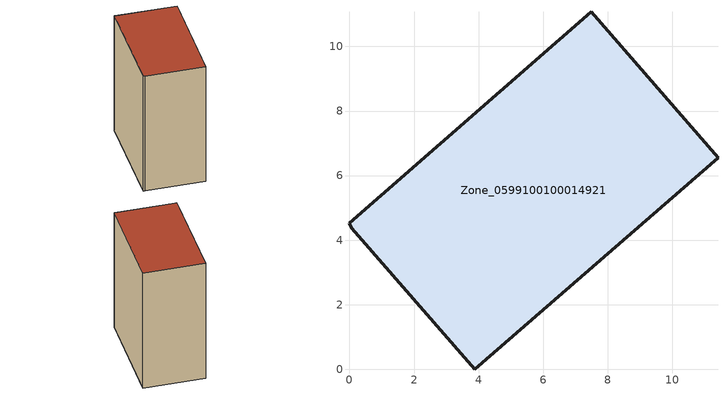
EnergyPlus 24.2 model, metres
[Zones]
Zone_0599100100014921
 floor ground (C_G): 3.88,0 0.08,4.37 0,4.52 7.48,11.07 11.42,6.55 z0
 wall outside (C_F): 0.08,4.37 3.88,0 11.42,6.55 7.48,11.07 0,4.52 0.08,4.37 z0:12.99
 roof outside (C_R): 11.42,6.55 7.48,11.07 0,4.52 0.08,4.37 3.88,0 z12.99
[BUILDING]
Pand.0599100100014921: North Axis=0; Terrain=City; Loads Convergence Tolerance Value=0.04; Temperature Convergence Tolerance Value=0.4; Solar Distribution=FullExterior; Maximum Number of Warmup Days=25; Minimum Number of Warmup Days=1
[Site:Location]
Rotterdam.The.Hague.AP_ZH_NLD Design_Conditions: Latitude=51.96; Longitude=4.45; Time Zone=1; Elevation=-4.5
[SITE:GROUNDTEMPERATURE:BUILDINGSURFACE]
18, 18, 18, 18, 18, 18, 18, 18, 18, 18, 18, 18
[MATERIAL] Thermal Absorptance=0.9; Solar Absorptance=0.7; Visible Absorptance=0.7
Name | Roughness | Thickness | Conductivity | Density | Specific Heat
G.TI.2015-2018 | MediumSmooth | 0.15 | 0.0428571 | 540 | 1210
F.TI.2015-2018 | Rough | 0.3 | 0.0666667 | 1920 | 840
R.TI.2015-2018 | MediumRough | 0.2 | 0.0333333 | 1500 | 1000
[CONSTRUCTION]
C_G: G.TI.2015-2018
C_F: F.TI.2015-2018
C_R: R.TI.2015-2018
[ZONE]
Zone_0599100100014921: Type=1; Multiplier=1; Ceiling Height=Autocalculate; Volume=Autocalculate; Floor Area=autocalculate; Part of Total Floor Area=Yes
[ZONEINFILTRATION:DESIGNFLOWRATE]
Infil_Zone_0599100100014921: Zone or ZoneList or Space or SpaceList=Zone_0599100100014921; Schedule=AlwaysOn; Design Flow Rate Calculation Method=Flow/Area; Flow Rate per Floor Area=0.0015; Constant Term Coefficient=1; Temperature Term Coefficient=0; Velocity Term Coefficient=0; Velocity Squared Term Coefficient=0
[HVACTEMPLATE:ZONE:IDEALLOADSAIRSYSTEM]
Zone_0599100100014921: Maximum Heating Supply Air Temperature=50; Minimum Cooling Supply Air Temperature=13; Maximum Heating Supply Air Humidity Ratio=0.0156; Minimum Cooling Supply Air Humidity Ratio=0.0077; Heating Limit=NoLimit; Cooling Limit=NoLimit; Dehumidification Control Type=ConstantSensibleHeatRatio; Cooling Sensible Heat Ratio=0.7; Dehumidification Setpoint=60; Humidification Control Type=None; Humidification Setpoint=30; Outdoor Air Method=None; Outdoor Air Flow Rate per Person=0.00944; Outdoor Air Flow Rate per Zone Floor Area=0; Outdoor Air Flow Rate per Zone=0; Demand Controlled Ventilation Type=None; Outdoor Air Economizer Type=NoEconomizer; Heat Recovery Type=None; Sensible Heat Recovery Effectiveness=0.7; Latent Heat Recovery Effectiveness=0.65
[ZONECONTROL:THERMOSTAT]
ThermostatControl_Zone_0599100100014921: Zone or ZoneList=Zone_0599100100014921; Control Type Schedule=DualSetpointControlType; Control 1=Thermostat_Zone_0599100100014921; Temperature Difference Between Cutout And Setpoint=0
[THERMOSTATSETPOINT:DUALSETPOINT]
Thermostat_Zone_0599100100014921: Heating Setpoint Temperature Schedule=HeatingSetpoint_Zone_0599100100014921; Cooling Setpoint Temperature Schedule=CoolingSetpoint_Zone_0599100100014921
[SCHEDULE:COMPACT]
HeatingSetpoint_Zone_0599100100014921: Through: 12/31, For: AllDays, Until: 24:00, 21
CoolingSetpoint_Zone_0599100100014921: Through: 12/31, For: AllDays, Until: 24:00, 24
DualSetpointControlType: Through: 12/31, For: AllDays, Until: 24:00, 4
AlwaysOn: Through: 12/31, For: AllDays, Until: 24:00, 1
